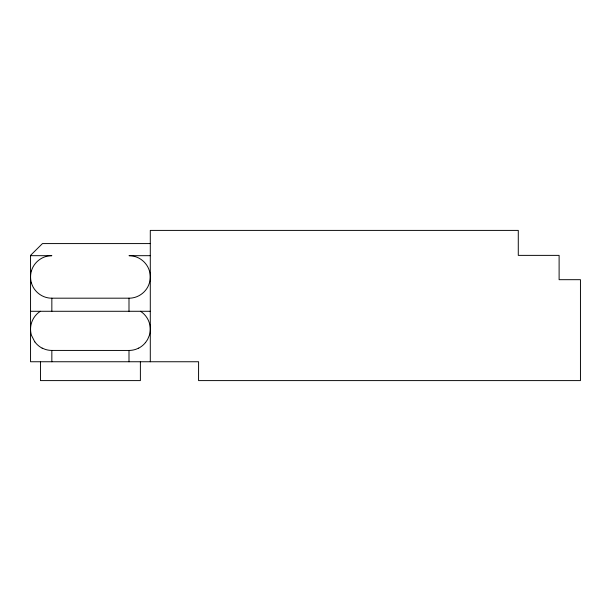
<?xml version="1.0" encoding="UTF-8"?>
<svg xmlns="http://www.w3.org/2000/svg" width="611" height="611" viewBox="0 0 611 611"><rect width="100%" height="100%" fill="white"/><g stroke="black" fill="none" stroke-linecap="round" stroke-linejoin="round"><path stroke-width="0.92" d="M31.451 270.81C33.628 263.333 40.242 257.414 47.91 256.04A15.39 10.868 0 0 1 51.843 255.681L30.55 255.681M145.426 342.687L147.587 339.525L149.389 335.294A41.762 29.496 0 0 0 150.268 330.047A41.502 29.32 0 0 0 150.253 327.985A42.128 29.756 0 0 0 149.726 324.349C148.496 319.003 145.12 314.207 140.484 311.282M40.357 311.282C35.721 314.207 32.345 319.003 31.115 324.349A42.128 29.756 0 0 0 30.687 326.778A41.502 29.32 0 0 0 30.55 329.176A41.762 29.496 0 0 0 31.451 335.294L34.812 341.923M138.666 348.102L136.459 349.08A16.008 11.311 0 0 1 128.997 350.447L51.843 350.424A15.855 11.204 0 0 1 44.962 349.271L42.167 348.102M150.291 243.583L42.457 243.583L30.55 255.375L30.55 361.75L198.598 361.75L198.567 380.6L580.45 380.6L580.45 279.685L559.111 279.685L559.111 255.375L518.281 255.375L518.281 230.4L150.291 230.4L150.291 361.75M150.291 255.681L128.997 255.681A15.39 10.868 0 0 1 132.931 256.04C140.591 257.414 147.213 263.333 149.389 270.81A41.792 29.519 0 0 1 149.374 283.053C147.22 290.538 140.583 296.45 132.931 297.824A15.39 10.868 0 0 1 128.997 298.183L51.843 298.183A15.39 10.868 0 0 1 47.91 297.824C40.242 296.45 33.628 290.531 31.451 283.053M30.55 311.282L150.291 311.282M140.385 361.75L140.385 380.6L40.456 380.6L40.456 361.75M128.997 298.183L128.997 311.282M128.997 350.424L128.997 361.75M51.843 298.183L51.843 311.282M51.843 350.424L51.843 361.75M42.113 348.155A25.318 17.887 0 0 1 34.896 341.893M31.459 283.053A41.792 29.519 0 0 1 31.459 270.818M145.365 342.664A24.967 17.635 0 0 1 138.712 348.148"/></g></svg>
